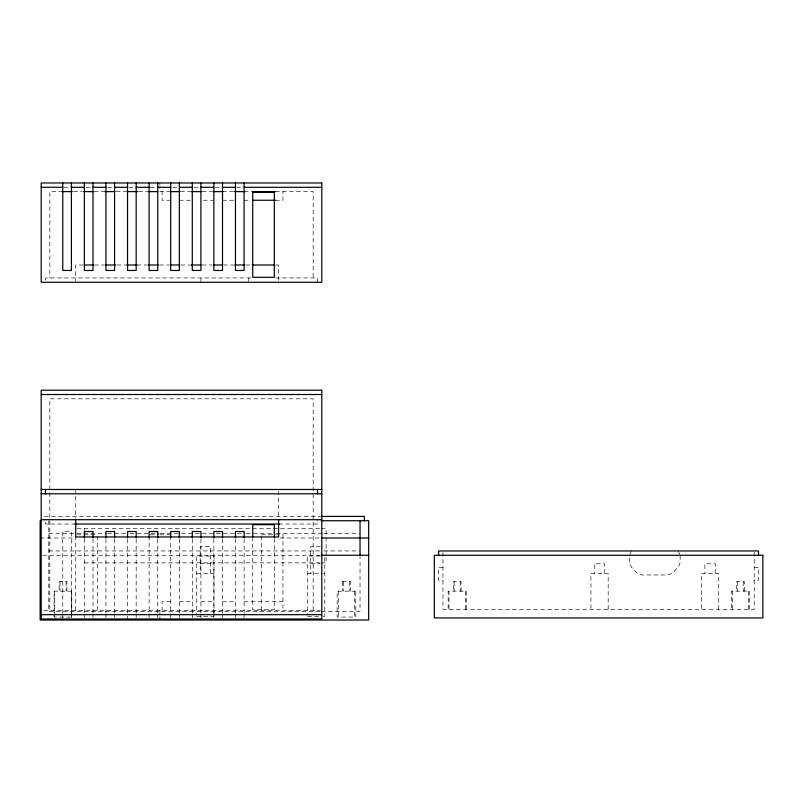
<?xml version="1.0" encoding="UTF-8"?>
<svg xmlns="http://www.w3.org/2000/svg" width="803" height="803" viewBox="0 0 803 803"><rect width="100%" height="100%" fill="white"/><g stroke="black" fill="none" stroke-linecap="round" stroke-linejoin="round"><path stroke-width="0.6" stroke-dasharray="4.01 3.01" d="M629.974 554.371L631.329 550.948M63.738 187.29L70.002 187.29M86.292 187.29L91.301 187.29M107.582 187.29L113.845 187.29M128.881 187.29L133.89 187.29M150.181 187.29L156.444 187.29M172.725 187.29L177.734 187.29M194.025 187.29L200.288 187.29M215.314 187.29L220.333 187.29M236.614 187.29L242.877 187.29M62.775 191.616L49.826 191.616L49.826 277.948M73.635 191.616L82.418 191.616M94.172 191.616L104.972 191.616M116.254 191.616L127.536 191.616M138.517 191.616L147.943 191.616M170.698 191.616L159.907 191.616L159.907 186.677M180.514 191.616L189.93 191.616M202.276 191.616L212.695 191.616M222.511 191.616L234.275 191.616M244.092 191.616L252.112 191.616M275.429 191.616L313.16 191.616L313.16 277.948M170.698 200.248L162.065 200.248L162.065 191.616M179.34 200.248L191.114 200.248M203.279 200.248L213.869 200.248M222.511 200.248L234.275 200.248M244.092 200.248L250.355 200.248M275.429 200.248L282.947 200.248L282.947 191.616M83.241 265L75.733 265L75.733 281.191M94.513 265L104.531 265M117.057 265L127.075 265M137.102 265L147.12 265M159.646 265L169.664 265M180.936 265L189.699 265M202.226 265L212.243 265M223.515 265L233.543 265M246.059 265L251.078 265M276.122 265L278.631 265L278.631 282.265M250.897 277.948L45.51 277.948L45.51 282.265M275.539 277.948L317.476 277.948L317.476 282.265M44.466 516.419L320.447 516.419M75.733 524.018L45.51 524.018L45.51 519.702M278.631 524.018L317.476 524.018L317.476 519.702M76.978 528.334L319.855 528.334M321.1 528.334L326.118 528.334L326.118 555.264M48.782 533.684L106.287 533.684M107.532 533.684L128.781 533.684M130.036 533.684L158.783 533.684M160.038 533.684L180.033 533.684M181.287 533.684L215.033 533.684M216.288 533.684L245.035 533.684M246.29 533.684L275.038 533.684M276.292 533.684L322.535 533.684M323.79 533.684L360.035 533.684M76.927 534.808L97.314 534.808M150.322 534.808L158.713 534.808M159.907 534.808L170.698 534.808M261.356 534.808L282.947 534.808L282.947 610.36M40.15 538L74.549 538M280.036 538L320.036 538M320.267 546.522L310.741 546.522L310.741 573.302M48.782 550.948L322.535 550.948M323.79 550.948L360.035 550.948M42.619 555.264L320.036 555.264M320.267 556.037L307.549 556.037L307.549 615.239M84.365 562.873L319.855 562.873M321.1 562.873L326.118 562.873L326.118 557.443M200.208 563.786L210.567 563.786M310.741 563.786L320.267 563.786M442.965 567.299L438.649 567.299L438.649 580.248L442.965 580.248M754.218 567.299L758.534 567.299L758.534 580.248L754.218 580.248M196.715 573.302L213.979 573.302M307.549 573.302L320.267 573.302M323.398 573.302L324.803 573.302M342.349 581.663L350.359 581.663L350.369 591.159M170.698 601.728L162.065 601.728L162.065 610.36M179.34 601.728L192.288 601.728M200.921 601.728L213.869 601.728M222.511 601.728L235.46 601.728M244.092 601.728L282.947 601.728M43.693 610.36L320.548 610.36M320.036 611.384L48.782 611.384L48.782 518.879M321.29 611.384L360.035 611.384L360.035 556.519M196.715 616.473L213.979 616.473M307.549 616.473L320.136 616.473M323.398 616.473L324.803 616.473L324.803 557.272M678.334 550.948L679.689 554.371M754.218 552.193L754.218 609.306L442.965 609.306L442.965 552.193M749.701 609.306L749.701 591.159L731.332 591.159L731.332 609.306M748.587 591.159L748.587 609.306M744.542 591.159L744.542 581.663L736.512 581.663L736.512 591.159M743.427 581.663L743.427 591.159M737.636 581.663L737.636 591.159M732.456 591.159L732.456 609.306M718.715 609.306L718.715 573.412L701.471 573.412L701.471 609.306M715.282 573.412L715.282 563.786L704.924 563.786L704.924 573.412M680.141 555.515L680.141 561.478A6.474 6.474 0 0 1 679.679 563.857A21.972 21.972 0 0 1 678.605 566.446A6.474 6.474 0 0 1 677.622 567.781L673.416 572.178A6.474 6.474 0 0 1 671.318 573.643A21.239 21.239 0 0 1 668.658 574.737A6.474 6.474 0 0 1 666.912 574.968L642.751 574.968A6.474 6.474 0 0 1 640.162 574.436A21.239 21.239 0 0 1 637.582 573.252A6.474 6.474 0 0 1 636.237 572.178L632.041 567.781A6.474 6.474 0 0 1 630.696 565.693A21.972 21.972 0 0 1 629.723 563.084A6.474 6.474 0 0 1 629.522 561.478L629.522 555.515M608.172 609.306L608.172 573.412L590.918 573.412L590.918 609.306M604.739 573.412L604.739 563.786L594.371 563.786L594.371 573.412M466.252 609.306L466.252 591.159L448.144 591.159L448.144 609.306M465.389 591.159L465.389 609.306M461.093 591.159L461.093 581.663L453.324 581.663L453.324 591.159M460.229 581.663L460.229 591.159M454.187 581.663L454.187 591.159M449.007 591.159L449.007 609.306M354.394 591.159L354.394 617.065M349.235 581.663L349.235 591.159M343.463 581.663L343.463 591.159M342.329 581.663L342.329 591.159M338.555 591.159L338.555 617.065M313.16 610.36L313.16 398.83L49.826 398.83L49.826 610.36M278.631 490.733L278.631 518.467M274.315 538.432L274.315 609.708L252.724 609.708L252.724 538.432M261.356 536.053L261.356 610.36M248.408 277.948L248.408 281.191M244.092 538.954L244.092 613.432M244.092 614.064L244.092 617.758M235.46 538.954L235.46 613.432M235.46 614.064L235.46 617.758M222.511 538.954L222.511 613.432M222.511 614.064L222.511 617.758M213.979 615.239L213.979 556.037L196.715 556.037L196.715 615.239M213.869 538.954L213.869 613.432M213.869 614.064L213.869 617.758M210.567 573.302L210.567 546.522L200.208 546.522L200.208 573.302M200.921 277.948L200.921 282.265M200.921 538.954L200.921 613.432M200.921 614.064L200.921 617.758M192.288 538.954L192.288 613.432M192.288 614.064L192.288 617.758M179.34 538.954L179.34 613.432M179.34 614.064L179.34 617.758M170.698 536.053L170.698 613.432M170.698 614.064L170.698 617.758M159.907 182.974L159.907 185.443M159.907 610.36L159.907 615.289M159.907 616.523L159.907 618.993M157.749 538.954L157.749 613.432M157.749 614.064L157.749 617.758M149.117 536.053L149.117 613.432M149.117 614.064L149.117 617.758M136.169 538.954L136.169 613.432M136.169 614.064L136.169 617.758M127.536 538.954L127.536 618.993M114.578 538.954L114.578 613.432M114.578 614.064L114.578 617.758M105.946 538.954L105.946 613.432M105.946 614.064L105.946 617.758M97.314 536.053L97.314 610.36M92.997 538.954L92.997 613.432M92.997 614.064L92.997 617.758M84.365 528.334L84.365 530.472M84.365 538.612L84.365 613.432M84.365 614.064L84.365 617.758M75.733 489.479L75.733 518.467M75.733 536.053L75.733 610.36M71.407 613.432L71.407 531.506L62.775 531.506L62.775 613.432M71.407 614.064L71.407 617.758M71.357 591.159L71.357 617.065M66.92 591.159L66.92 581.663L59.181 581.663L59.161 591.159M66.067 581.663L66.067 591.159M62.775 614.064L62.775 617.758M60.014 581.663L60.014 591.159M54.514 591.159L54.514 617.065M71.778 591.159L54.102 591.159L54.102 617.065L71.778 617.065L71.778 591.159M355.809 591.159L337.14 591.159L337.14 617.065L355.809 617.065L355.809 591.159"/><path stroke-width="1.2" d="M41.194 187.29L62.775 187.29M71.407 187.29L84.365 187.29M92.997 187.29L105.946 187.29M114.578 187.29L127.536 187.29M136.169 187.29L149.117 187.29M157.749 187.29L170.698 187.29M179.34 187.29L192.288 187.29M200.921 187.29L213.869 187.29M222.511 187.29L235.46 187.29M244.092 187.29L321.792 187.29M62.363 191.616L72.39 191.616M83.663 191.616L93.69 191.616M104.972 191.616L115 191.616M127.536 191.616L137.494 191.616M148.706 191.616L157.749 191.616M170.698 191.616L179.842 191.616M191.064 191.616L201.031 191.616M213.488 191.616L223.455 191.616M234.667 191.616L244.634 191.616M252.724 191.616L275.429 191.616M252.865 200.248L275.429 200.248M84.496 265L93.258 265M105.785 265L115.803 265M127.075 265L137.102 265M148.374 265L158.392 265M170.919 265L179.681 265M190.953 265L200.971 265M213.498 265L222.27 265M234.787 265L244.815 265M252.323 265L274.867 265M41.194 394.514L321.792 394.514M41.194 489.479L321.792 489.479M41.194 493.805L321.792 493.805M321.29 516.419L364.351 516.419L364.351 520.735M41.194 519.702L321.792 519.702M321.29 520.735L368.677 520.735L368.677 620.026L40.15 620.026L40.15 520.735M74.799 524.018L279.544 524.018M321.29 538L368.677 538M321.29 555.264L368.677 555.264M41.194 614.676L321.792 614.676M758.534 555.264L758.534 550.948L438.649 550.948L438.649 555.264M360.035 520.735L360.035 555.264M317.476 489.479L317.476 493.805M278.631 519.702L278.631 536.966L75.733 536.966L75.733 519.702M274.315 537.177L274.315 524.67L252.724 524.67L252.724 537.177M244.092 182.974L244.092 270.46L235.46 270.46L235.46 182.974M244.092 537.769L244.092 531.506L235.46 531.506L235.46 537.769M222.511 182.974L222.511 270.46L213.869 270.46L213.869 182.974M222.511 537.769L222.511 531.506L213.869 531.506L213.869 537.769M200.921 182.974L200.921 270.46L192.288 270.46L192.288 182.974M200.921 537.769L200.921 531.506L192.288 531.506L192.288 537.769M179.34 182.974L179.34 270.46L170.698 270.46L170.698 182.974M179.34 537.769L179.34 531.506L170.698 531.506L170.698 537.769M157.749 182.974L157.749 270.46L149.117 270.46L149.117 182.974M157.749 537.769L157.749 531.506L149.117 531.506L149.117 537.769M136.169 182.974L136.169 270.46L127.536 270.46L127.536 182.974M136.169 537.769L136.169 531.506L127.536 531.506L127.536 537.769M114.578 182.974L114.578 270.46L105.946 270.46L105.946 182.974M114.578 537.769L114.578 531.506L105.946 531.506L105.946 537.769M92.997 182.974L92.997 270.46L84.365 270.46L84.365 182.974M92.997 537.769L92.997 531.506L84.365 531.506L84.365 537.769M71.407 182.974L71.407 270.46L62.775 270.46L62.775 182.974M45.51 489.479L45.51 493.805M321.792 182.974L41.194 182.974L41.194 282.265L321.792 282.265L321.792 182.974M274.315 192.268L252.724 192.268L252.724 277.296L274.315 277.296L274.315 192.268M321.792 390.188L41.194 390.188L41.194 618.993L321.792 618.993L321.792 390.188M762.85 555.264L434.323 555.264L434.323 617.939L762.85 617.939L762.85 555.264"/></g></svg>
